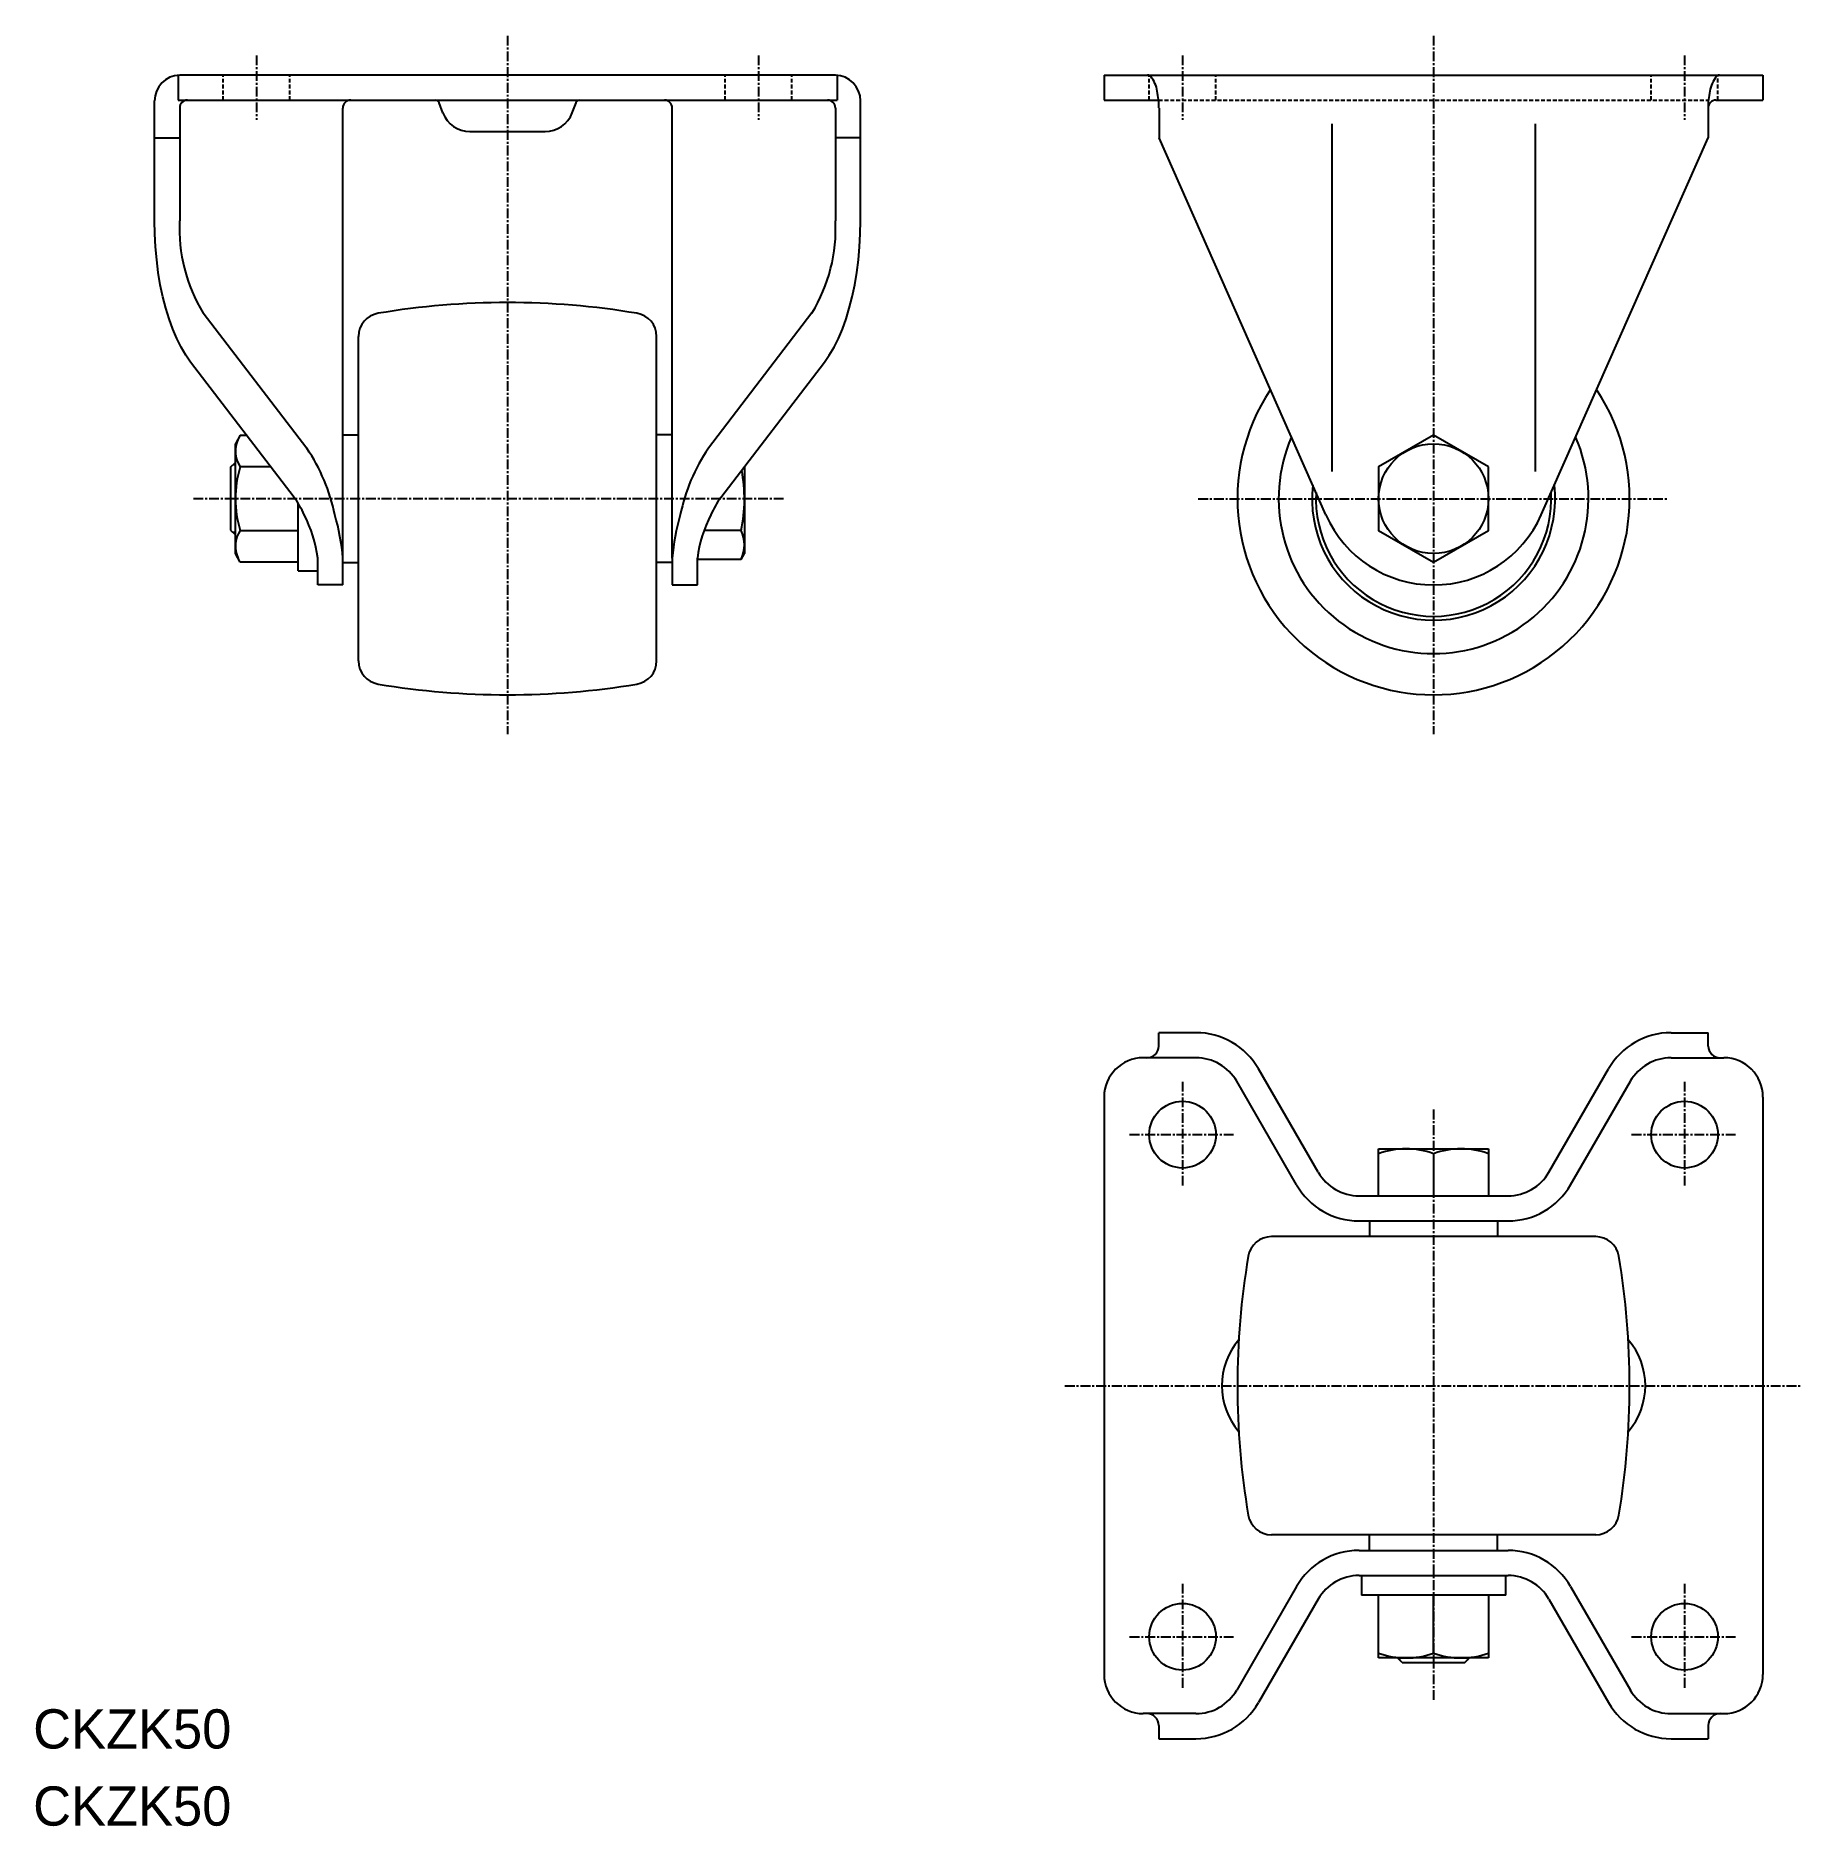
# Model space of a CAD drawing. Extents: x 0 to 226, y 0 to 228.
import ezdxf

# ---------------------------------------------------------------- set-up
doc = ezdxf.new("R2010")
doc.units = 0
doc.linetypes.add('CENTER', pattern=[2, 1.25, -0.25, 0.25, -0.25])
doc.linetypes.add('DASHED', pattern=[0.75, 0.5, -0.25])
doc.layers.get('0').update_dxf_attribs({"linetype": 'CONTINUOUS'})
doc.layers.add('CENTER', color=1, linetype='CENTER')

msp = doc.modelspace()

# ---------------------------------------------------------------- linework, layer by layer
at = {"color": 7, "linetype": 'CONTINUOUS'}
for p, q in [((18.48, 223.14), (18.48, 219.95)), ((102.28, 223.15), (18.68, 223.15)), ((102.48, 223.14), (102.48, 219.95)), ((136.53, 223.15), (220.53, 223.15)), ((136.53, 223.15), (136.53, 219.95)), ((220.53, 223.15), (220.53, 219.95)), ((15.48, 204.58), (15.48, 219.85)), ((18.48, 219.95), (102.48, 219.95)), ((52.22, 218.35), (51.75, 219.61)), ((68.73, 218.35), (69.21, 219.61)), ((105.48, 204.58), (105.48, 219.85)), ((136.53, 219.95), (143.48, 219.95)), ((214.53, 219.95), (220.53, 219.95)), ((18.68, 218.95), (18.68, 204.58)), ((39.48, 158.15), (39.48, 218.95)), ((81.48, 161.55), (81.48, 218.95)), ((102.28, 218.95), (102.28, 204.58)), ((143.53, 218.95), (143.53, 215.15)), ((165.56, 216.95), (165.56, 172.61)), ((191.49, 216.95), (191.49, 172.61)), ((213.53, 218.95), (213.53, 215.15)), ((15.48, 215.15), (18.68, 215.15)), ((55.69, 215.95), (65.27, 215.95)), ((105.48, 215.15), (102.28, 215.15)), ((164.81, 167.09), (143.53, 215.15)), ((192.25, 167.09), (213.53, 215.15)), ((21.68, 192.82), (34.88, 175.57)), ((99.28, 192.82), (86.08, 175.57)), ((41.48, 148.48), (41.48, 189.82)), ((79.48, 148.48), (79.48, 189.82)), ((33.28, 169.3), (20.08, 186.55)), ((87.68, 169.3), (100.88, 186.55)), ((26.4, 177.24), (25.78, 176.15)), ((25.78, 162.15), (25.78, 176.15)), ((26.4, 177.24), (27.2, 177.24)), ((39.48, 177.3), (41.48, 177.3)), ((81.48, 177.3), (79.48, 177.3)), ((25.18, 173.15), (25.78, 173.75)), ((25.18, 173.15), (25.18, 165.15)), ((30.3, 173.2), (26.4, 173.2)), ((90.68, 173.22), (90.68, 162.15)), ((33.78, 159.95), (33.78, 168.57)), ((25.18, 165.15), (25.78, 164.55)), ((26.4, 165.11), (33.78, 165.11)), ((90.25, 165.11), (85.54, 165.11)), ((26.4, 161.07), (25.78, 162.15)), ((90.25, 161.4), (90.68, 162.15)), ((33.78, 161.07), (26.4, 161.07)), ((33.78, 159.95), (36.28, 159.95)), ((36.28, 158.15), (36.28, 161.55)), ((39.48, 161), (41.48, 161)), ((81.48, 161), (79.48, 161)), ((81.48, 161.55), (81.48, 158.15)), ((84.68, 158.15), (84.68, 161.55)), ((90.25, 161.4), (84.68, 161.4)), ((39.48, 158.15), (36.28, 158.15)), ((81.48, 158.15), (84.68, 158.15)), ((148.24, 101.08), (143.49, 101.08)), ((143.49, 99.38), (143.49, 101.08)), ((208.81, 101.08), (213.56, 101.08)), ((213.56, 99.38), (213.56, 101.08)), ((148.24, 97.88), (141.53, 97.88)), ((163.83, 83.28), (156.21, 96.48)), ((193.22, 83.28), (200.84, 96.48)), ((208.81, 97.88), (215.53, 97.88)), ((161.06, 81.68), (153.44, 94.88)), ((195.99, 81.68), (203.62, 94.88)), ((136.53, 92.88), (136.53, 19.28)), ((220.53, 92.88), (220.53, 19.28)), ((171.53, 86.28), (185.53, 86.28)), ((171.53, 80.28), (171.53, 86.28)), ((178.53, 85.65), (178.53, 80.28)), ((185.53, 86.28), (185.53, 80.28)), ((169.03, 80.28), (188.03, 80.28)), ((169.03, 77.08), (188.03, 77.08)), ((170.38, 77.08), (170.38, 75.08)), ((186.68, 77.08), (186.68, 75.08)), ((199.2, 75.08), (157.86, 75.08)), ((199.2, 37.08), (157.86, 37.08)), ((170.38, 35.08), (170.38, 37.08)), ((186.68, 35.08), (186.68, 37.08)), ((169.03, 35.08), (188.03, 35.08)), ((161.06, 30.48), (153.44, 17.28)), ((169.03, 31.88), (188.03, 31.88)), ((169.33, 31.88), (169.33, 29.38)), ((187.73, 29.38), (187.73, 31.88)), ((195.99, 30.48), (203.62, 17.28)), ((163.83, 28.88), (156.21, 15.68)), ((187.73, 29.38), (169.33, 29.38)), ((171.53, 21.38), (171.53, 29.38)), ((178.53, 22.01), (178.53, 29.38)), ((185.53, 29.38), (185.53, 21.38)), ((193.22, 28.88), (200.84, 15.68)), ((185.53, 21.38), (171.53, 21.38)), ((174.53, 20.78), (173.93, 21.38)), ((174.53, 20.78), (182.53, 20.78)), ((182.53, 20.78), (183.13, 21.38)), ((148.24, 14.28), (141.53, 14.28)), ((208.81, 14.28), (215.53, 14.28)), ((143.49, 12.78), (143.49, 11.08)), ((213.56, 12.78), (213.56, 11.08)), ((143.49, 11.08), (148.24, 11.08)), ((208.81, 11.08), (213.56, 11.08))]:
    msp.add_line(p, q, dxfattribs=at)
at = {"color": 3, "linetype": 'DASHED'}
for p, q in [((24.23, 219.94), (24.23, 223.15)), ((32.73, 219.94), (32.73, 223.15)), ((88.23, 219.94), (88.23, 223.15)), ((96.73, 219.94), (96.73, 223.15)), ((142.28, 219.94), (142.28, 223.15)), ((150.78, 219.94), (150.78, 223.15)), ((206.28, 219.94), (206.28, 223.15)), ((214.78, 219.95), (214.78, 223.15)), ((143.48, 219.95), (213.57, 219.95))]:
    msp.add_line(p, q, dxfattribs=at)
at = {"color": 3, "linetype": 'CONTINUOUS'}
for p, q in [((25.78, 173.48), (25.5, 173.48)), ((25.78, 164.83), (25.5, 164.83)), ((174.2, 21.38), (174.2, 21.1)), ((182.85, 21.38), (182.85, 21.1))]:
    msp.add_line(p, q, dxfattribs=at)
at = {"color": 7, "linetype": 'CONTINUOUS', "flags": 128}
for points in [[(20.08, 186.55), (19.45, 187.44), (18.86, 188.45), (18.3, 189.56), (17.79, 190.77), (17.32, 192.07), (16.9, 193.45), (16.53, 194.9), (16.21, 196.42), (15.95, 197.99), (15.75, 199.6), (15.6, 201.24), (15.51, 202.91), (15.48, 204.58)], [(100.88, 186.55), (101.5, 187.44), (102.1, 188.45), (102.65, 189.56), (103.16, 190.77), (103.63, 192.07), (104.05, 193.45), (104.42, 194.9), (104.74, 196.42), (105, 197.99), (105.21, 199.6), (105.36, 201.24), (105.45, 202.91), (105.48, 204.58)]]:
    msp.add_lwpolyline(points, dxfattribs=at)
at = {"color": 7, "linetype": 'CONTINUOUS'}
msp.add_lwpolyline([(185.53, 173.2), (178.53, 177.24), (171.53, 173.2), (171.53, 165.11), (178.53, 161.07), (185.53, 165.11)], close=True, dxfattribs=at)
for centre, radius in [((178.53, 169.15), 7), ((146.53, 88.08), 4.25), ((210.53, 88.08), 4.25), ((146.53, 24.08), 4.25), ((210.53, 24.08), 4.25)]:
    msp.add_circle(centre, radius, dxfattribs=at)
for centre, radius, start, end in [((18.78, 219.85), 3.3, 91.7365, 180), ((102.18, 219.85), 3.3, 0, 88.2635), ((142.08, 222.65), 0.5, 38.8488, 90), ((139.32, 220.43), 4.05, 9.4305, 38.8488), ((217.74, 220.43), 4.05, 141.1512, 170.5695), ((214.97, 222.65), 0.5, 90, 141.1512), ((19.68, 218.95), 1, 90, 180), ((40.48, 218.95), 1, 90, 180), ((51.27, 219.45), 0.5, 17.8976, 90), ((69.68, 219.45), 0.5, 90, 162.1024), ((80.48, 218.95), 1, 0, 90), ((101.28, 218.95), 1, 0, 90), ((133.18, 219), 10.34, 359.7505, 11.6667), ((223.87, 219), 10.34, 168.3333, 180.2495), ((214.53, 218.95), 1, 90, 180), ((55.69, 219.65), 3.7, 200.6932, 270), ((65.27, 219.65), 3.7, 270, 339.3068), ((39.31, 203.58), 20.66, 177.2249, 211.3961), ((81.65, 203.58), 20.66, 328.6039, 2.7751), ((60.48, 94.15), 100, 80.5058, 99.4942), ((44.48, 189.82), 3, 99.4942, 180), ((76.48, 189.82), 3, 360, 80.5058), ((178.53, 169.15), 25, 146.2042, 33.7958), ((29.36, 175.22), 3.58, 154.3842, 214.3842), ((178.53, 169.15), 19.75, 156.4943, 23.5057), ((15.91, 162.58), 22.99, 11.311, 34.4029), ((105.05, 162.58), 22.99, 145.5971, 168.689), ((39.15, 169.15), 13.37, 162.412, 197.588), ((71.6, 169.15), 19.08, 347.769, 10.9228), ((25.03, 163.11), 10.31, 22.7116, 36.8885), ((95.92, 163.11), 10.31, 143.1115, 157.2884), ((95.92, 163.11), 10.31, 143.1115, 157.2884), ((178.53, 169.15), 15.5, 173.5432, 6.4568), ((178.53, 169.15), 15, 176.992, 3.008), ((20.29, 159.59), 16.11, 6.9811, 27.7672), ((13.65, 159.64), 25.9, 4.2218, 16.7236), ((107.31, 159.64), 25.9, 163.2764, 175.7782), ((100.67, 159.59), 16.11, 152.2328, 173.0189), ((178.53, 173.15), 15, 203.8374, 336.1626), ((29.36, 163.09), 3.58, 145.6158, 205.6158), ((86.52, 163.26), 4.16, 333.5163, 26.4837), ((44.48, 148.48), 3, 180, 260.5058), ((76.48, 148.48), 3, 279.4942, 0), ((60.48, 244.15), 100, 260.5058, 279.4942), ((148.24, 91.88), 9.2, 30, 90), ((208.81, 91.88), 9.2, 90, 150), ((141.99, 99.38), 1.5, 270, 0), ((215.06, 99.38), 1.5, 180, 270), ((141.53, 92.88), 5, 90, 180), ((148.24, 91.88), 6, 30, 90), ((208.81, 91.88), 6, 90, 150), ((215.53, 92.88), 5, 0, 90), ((175.03, 76.24), 10.04, 69.5921, 110.4079), ((182.03, 76.24), 10.04, 69.5921, 110.4079), ((169.03, 86.28), 6, 210, 270), ((188.03, 86.28), 6, 270, 330), ((169.03, 86.28), 9.2, 210, 270), ((188.03, 86.28), 9.2, 270, 330), ((157.86, 72.08), 3, 90, 170.5058), ((199.2, 72.08), 3, 9.4942, 90), ((253.53, 56.08), 100, 170.5058, 189.4942), ((103.53, 56.08), 100, 350.5058, 9.4942), ((160.53, 56.08), 9, 139.3464, 220.6536), ((196.53, 56.08), 9, 319.3464, 40.6536), ((157.86, 40.08), 3, 189.4942, 270), ((199.2, 40.08), 3, 270, 350.5058), ((169.03, 25.88), 9.2, 90, 150), ((188.03, 25.88), 9.2, 30, 90), ((169.03, 25.88), 6, 90, 150), ((188.03, 25.88), 6, 30, 90), ((175.03, 31.41), 10.04, 249.5921, 290.4079), ((182.03, 31.41), 10.04, 249.5921, 290.4079), ((141.53, 19.28), 5, 180, 270), ((215.53, 19.28), 5, 270, 0), ((148.24, 20.28), 6, 270, 330), ((208.81, 20.28), 6, 210, 270), ((141.99, 12.78), 1.5, 0, 90), ((148.24, 20.28), 9.2, 270, 330), ((208.81, 20.28), 9.2, 210, 270), ((215.06, 12.78), 1.5, 90, 180)]:
    msp.add_arc(centre, radius, start, end, dxfattribs=at)
at = {"layer": 'CENTER', "color": 1, "linetype": 'CENTER'}
for p, q in [((60.48, 228.15), (60.48, 139.15)), ((178.53, 228.15), (178.53, 139.15)), ((28.48, 225.65), (28.48, 217.45)), ((92.48, 225.65), (92.48, 217.45)), ((146.53, 225.65), (146.53, 217.45)), ((210.53, 225.65), (210.53, 217.45)), ((95.68, 169.15), (20.18, 169.15)), ((148.53, 169.15), (208.53, 169.15)), ((146.53, 94.83), (146.53, 81.33)), ((210.53, 94.83), (210.53, 81.33)), ((178.53, 91.28), (178.53, 15.78)), ((139.78, 88.08), (153.28, 88.08)), ((203.78, 88.08), (217.28, 88.08)), ((131.53, 56.08), (225.53, 56.08)), ((146.53, 30.83), (146.53, 17.33)), ((210.53, 30.83), (210.53, 17.33)), ((139.78, 24.08), (153.28, 24.08)), ((203.78, 24.08), (217.28, 24.08))]:
    msp.add_line(p, q, dxfattribs=at)

# ---------------------------------------------------------------- texts
at = {"color": 7}
for p in [(0, 9.83), (0, 0)]:
    msp.add_text('CKZK50', height=5, dxfattribs=at).set_placement(p)

doc.saveas('drawing.dxf')
